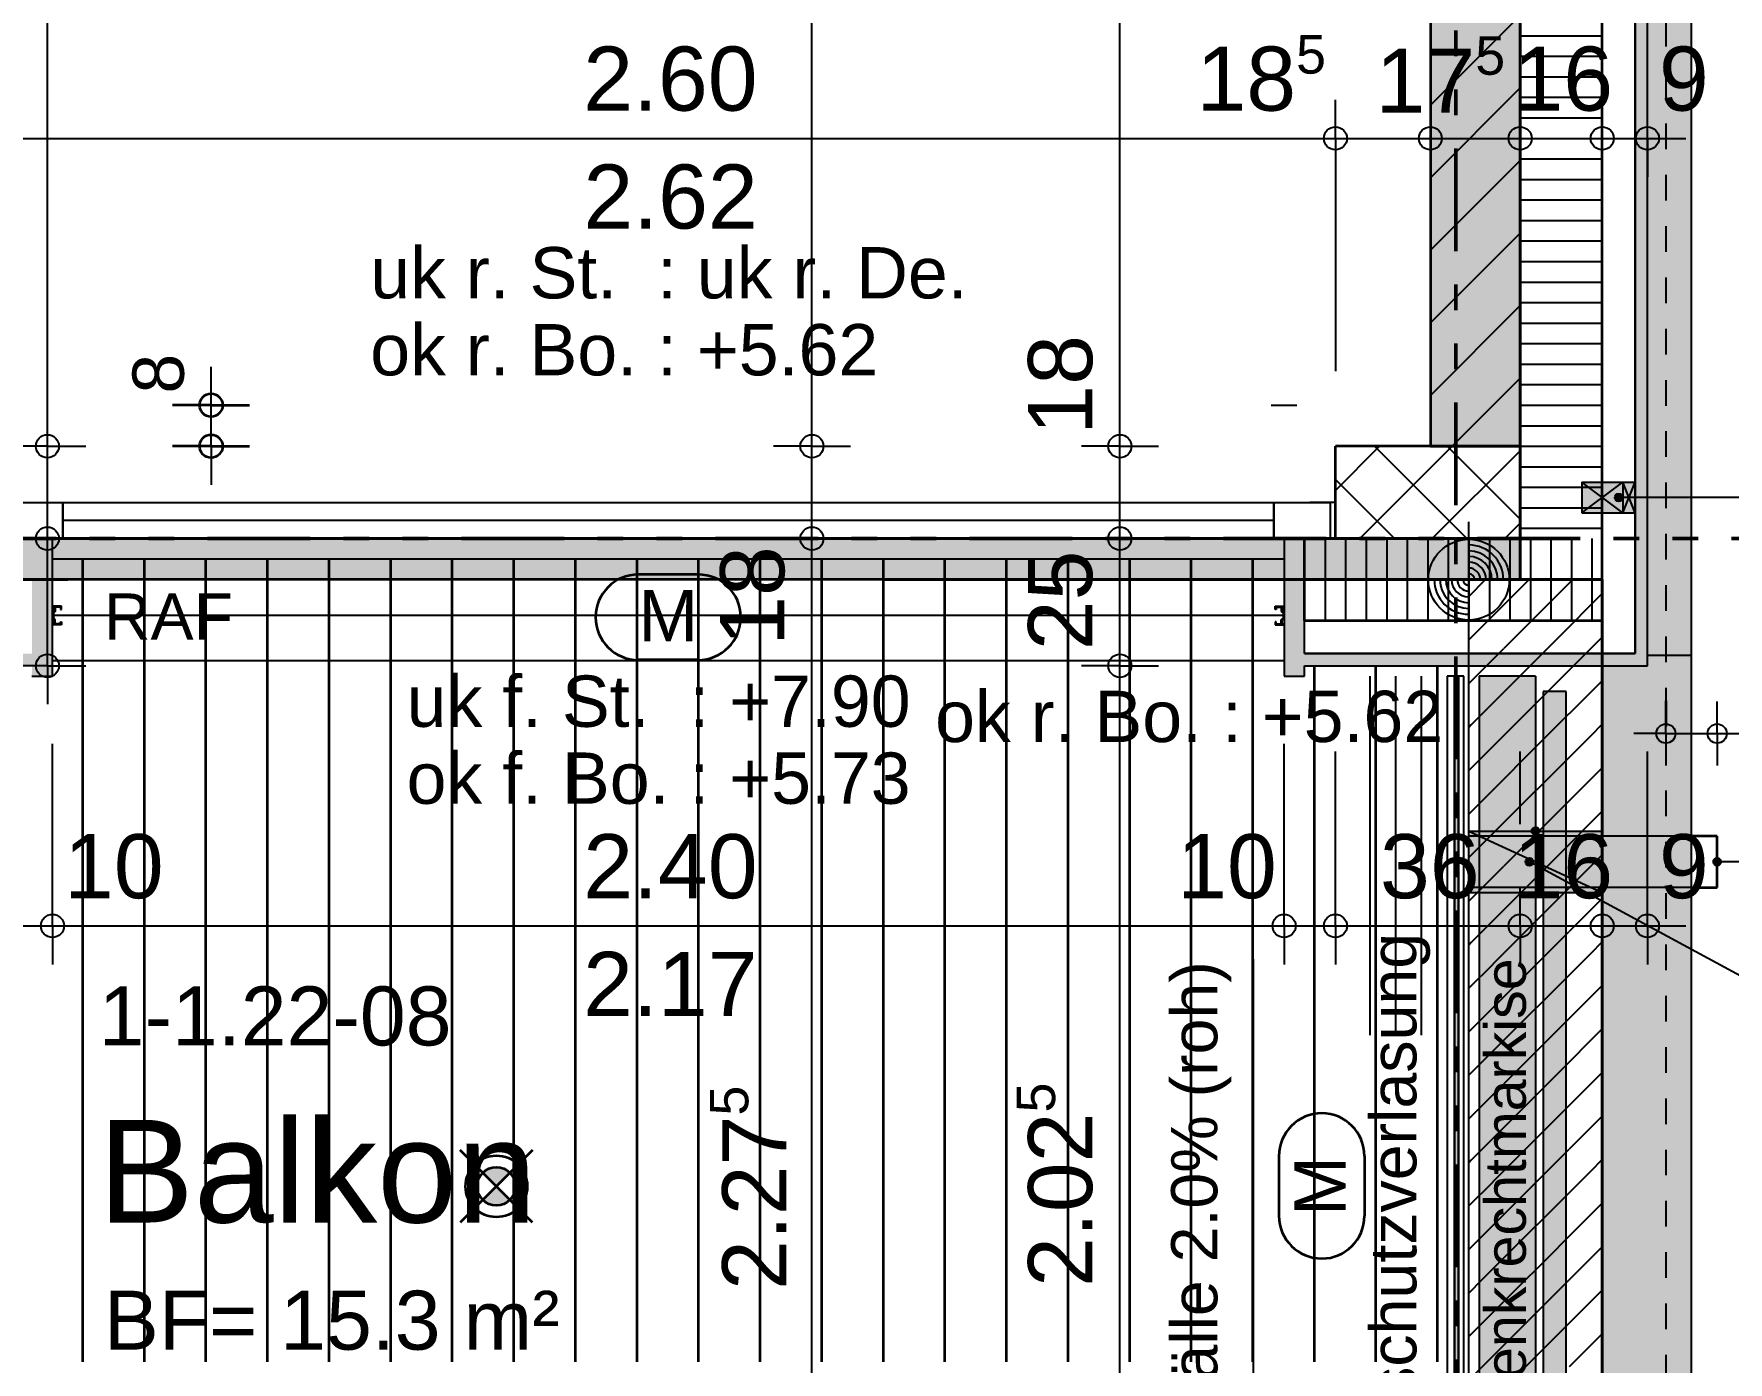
# Model space of a CAD drawing. Header units: centimetres. Extents: x 0.3 to 84.3, y 0.3 to 59.7.
# Drawn here: x 56.93 to 63.53, y 12.9 to 18.08 of the extents above; entities that cross this region are included whole.
import ezdxf

# ---------------------------------------------------------------- set-up
doc = ezdxf.new("R2010")
doc.units = ezdxf.units.CM
for name, pattern in [('AUSGEZOGEN', [0]), ('KURZGESTRICHELT', [0.25, 0.15, -0.1]), ('LINIE_17', [0.05, 0, -0.05]), ('LINIE_23', [0.79, 0.4, -0.13, 0, -0.13, 0, -0.13]), ('PHANTOM', [63.5, 31.75, -6.35, 6.35, -6.35, 6.35, -6.35]), ('PUNKT', [6.35, 0, -6.35]), ('RAND', [44.45, 12.7, -6.35, 12.7, -6.35, 0, -6.35]), ('VERDECKT', [9.525, 6.35, -3.175])]:
    doc.linetypes.add(name, pattern=pattern)
for name, color, linetype, lineweight in [('Allgemein', 7, 'AUSGEZOGEN', 35), ('Ausbau Raeume', 7, 'AUSGEZOGEN', 35), ('Aussparungszeichen', 7, 'AUSGEZOGEN', 50), ('Bauachsen grob', 7, 'RAND', 25), ('Beton Ansicht', 7, 'AUSGEZOGEN', 25), ('Beton verdeckt vorne', 7, 'KURZGESTRICHELT', 25), ('Bodenplatte', 7, 'AUSGEZOGEN', 35), ('Daemmung', 7, 'AUSGEZOGEN', 35), ('Decke', 7, 'AUSGEZOGEN', 35), ('Detailmasse', 7, 'AUSGEZOGEN', 25), ('Dichtung', 240, 'AUSGEZOGEN', 25), ('Entwaesserungsb._ Retentionb', 251, 'AUSGEZOGEN', 50), ('Fenster', 7, 'AUSGEZOGEN', 35), ('Fenster Spezialwand', 7, 'AUSGEZOGEN', 35), ('Fuellflaeche tragende Wände MW', 7, 'AUSGEZOGEN', 25), ('Holz Fassadenverkleidung', 7, 'AUSGEZOGEN', 35), ('Holz Unterkonstruktion', 7, 'AUSGEZOGEN', 50), ('Holzgelaender', 7, 'AUSGEZOGEN', 50), ('Konstruktion oben', 7, 'VERDECKT', 25), ('Raumbezeichnung', 7, 'AUSGEZOGEN', 35), ('Rolladen', 7, 'AUSGEZOGEN', 25), ('Spengler', 7, 'AUSGEZOGEN', 35), ('Text Koten', 7, 'AUSGEZOGEN', 50), ('Text Werkplan Ausfuehrung', 7, 'AUSGEZOGEN', 50), ('Unterkonstruktion', 7, 'AUSGEZOGEN', 35), ('Vorhangbrett', 7, 'AUSGEZOGEN', 25), ('Wand Beton bewehrt', 7, 'AUSGEZOGEN', 35), ('Wand Mauerwerk tragend', 7, 'AUSGEZOGEN', 35), ('Werkplan- Ausfuehrungsmasse', 7, 'AUSGEZOGEN', 25)]:
    doc.layers.add(name, color=color, linetype=linetype, lineweight=lineweight)
doc.layers.add('Elektro Apparate', color=7, linetype='AUSGEZOGEN', lineweight=35, true_color=0x656565)
doc.layers.add('Elektro Text', color=7, linetype='AUSGEZOGEN', lineweight=35, true_color=0x656565)
doc.styles.add('ARIAL', font='ARIAL.TTF')

msp = doc.modelspace()

# ---------------------------------------------------------------- hatches: boundary and pattern name
at = {"layer": 'Allgemein', "linetype": 'AUSGEZOGEN', "lineweight": 25}
h = msp.add_hatch(color=32, dxfattribs=at)
h.paths.add_polyline_path([(63.168, 27.434), (63.168, 15.618), (63.216, 15.618), (63.216, 27.434)])
h.paths.add_polyline_path([(63.168, 42.154), (63.168, 38.894), (63.216, 38.894), (63.216, 42.154)])
h.paths.add_polyline_path([(63.168, 36.334), (63.168, 29.994), (63.216, 29.994), (63.216, 36.334)])
h.paths.add_polyline_path([(63.168, 47.612), (63.168, 44.714), (63.216, 44.714), (63.216, 47.612)])
for points in [[(57, 15.794), (57, 16.114), (56.92, 16.114), (56.92, 15.794), (56.92, 15.714), (56.92, 15.666), (56.92, 15.618), (56.92, 15.578), (57, 15.578), (57, 15.618), (57, 15.666), (57, 15.714)], [(61.88, 15.794), (61.88, 16.114), (61.8, 16.114), (61.8, 15.794), (61.8, 15.714), (61.8, 15.666), (61.8, 15.618), (61.8, 15.578), (61.88, 15.578), (61.88, 15.618), (61.88, 15.666), (61.88, 15.714)]]:
    msp.add_hatch(color=32, dxfattribs=at).paths.add_polyline_path(points)
h = msp.add_hatch(color=32, dxfattribs=at)
h.paths.add_polyline_path([(49.56, 15.666), (47.36, 15.666), (47.36, 15.618), (49.56, 15.618)])
h.paths.add_polyline_path([(61.88, 15.666), (61.88, 15.618), (63.168, 15.618), (63.168, 15.666)])
h.paths.add_polyline_path([(55.85, 15.618), (56.92, 15.618), (56.92, 15.666), (55.85, 15.666)])
at = {"layer": 'Aussparungszeichen', "linetype": 'AUSGEZOGEN', "lineweight": 25, "true_color": 0xc7c7c7}
msp.add_hatch(color=9, dxfattribs=at).paths.add_polyline_path([(62.52, 14.974), (62.52, 14.734), (63.04, 14.734), (63.04, 14.974)])
at = {"layer": 'Bodenplatte', "linetype": 'AUSGEZOGEN', "lineweight": 25, "true_color": 0xe0ffe0}
msp.add_hatch(color=254, dxfattribs=at).paths.add_polyline_path([(31.66, 16.114), (31.66, 15.954), (62.72, 15.954), (62.72, 16.114)])
at = {"layer": 'Elektro Apparate', "linetype": 'AUSGEZOGEN', "lineweight": 35}
h = msp.add_hatch(color=40, dxfattribs=at)
h.paths.add_polyline_path([(58.677, 13.536), (58.73, 13.589), (58.783, 13.536), (58.7768, 13.5304), (58.7467, 13.5159), (58.7133, 13.5159), (58.6832, 13.5304)], flags=16)
h.paths.add_polyline_path([(58.783, 13.642), (58.73, 13.589), (58.677, 13.642), (58.6832, 13.6476), (58.7133, 13.6621), (58.7467, 13.6621), (58.7768, 13.6476)], flags=16)
at = {"layer": 'Fenster Spezialwand', "linetype": 'AUSGEZOGEN', "lineweight": 25, "true_color": 0x8cffff}
msp.add_hatch(color=131, dxfattribs=at).paths.add_polyline_path([(62.464, 15.578), (62.464, 11.604), (62.48, 11.604), (62.48, 15.578)])
at = {"layer": 'Fuellflaeche tragende Wände MW', "linetype": 'AUSGEZOGEN', "lineweight": 25}
msp.add_hatch(color=254, dxfattribs=at).paths.add_polyline_path([(62.37, 27.314), (62.37, 16.474), (62.72, 16.474), (62.72, 27.314)])
at = {"layer": 'Holz Unterkonstruktion', "linetype": 'AUSGEZOGEN', "lineweight": 25}
for points in [[(62.96, 16.214), (62.96, 16.334), (63.12, 16.334), (63.12, 16.214)], [(63.12, 16.214), (63.12, 16.334), (63.168, 16.334), (63.168, 16.214)]]:
    msp.add_hatch(color=32, dxfattribs=at).paths.add_polyline_path(points, flags=16)
at = {"layer": 'Holzgelaender', "linetype": 'AUSGEZOGEN', "lineweight": 25, "true_color": 0xe3e3e3}
msp.add_hatch(color=254, dxfattribs=at).paths.add_polyline_path([(62.9, 15.518), (62.9, 11.184), (57.1, 11.184), (57.1, 11.274), (62.81, 11.274), (62.81, 15.518)], flags=16)
at = {"layer": 'Rolladen', "linetype": 'AUSGEZOGEN', "lineweight": 25, "true_color": 0xf2edfc}
msp.add_hatch(color=7, dxfattribs=at).paths.add_polyline_path([(62.78, 15.578), (62.78, 11.564), (62.56, 11.564), (62.56, 15.578)], flags=16)
at = {"layer": 'Spengler', "linetype": 'AUSGEZOGEN', "lineweight": 25, "true_color": 0xfafafa}
for points in [[(63.388, 15.658), (63.388, 27.434), (63.216, 27.434), (63.216, 15.658)], [(57, 11.044), (57, 10.696), (63.388, 10.696), (63.388, 15.658), (63.216, 15.658), (63.216, 15.618), (63.04, 15.618), (63.04, 11.044)]]:
    msp.add_hatch(color=7, dxfattribs=at).paths.add_polyline_path(points)
at = {"layer": 'Text Werkplan Ausfuehrung', "linetype": 'AUSGEZOGEN', "lineweight": 25}
for color, points in [(7, [(63.0911, 16.2665), (63.0911, 16.2815), (63.089, 16.274)]), (7, [(63.0965, 16.2611), (63.0965, 16.2869), (63.0911, 16.2815)]), (7, [(63.0965, 16.2611), (63.0911, 16.2815), (63.0911, 16.2665)]), (7, [(63.104, 16.259), (63.104, 16.289), (63.0965, 16.2869)]), (7, [(63.104, 16.259), (63.0965, 16.2869), (63.0965, 16.2611)]), (7, [(63.1115, 16.2611), (63.1115, 16.2869), (63.104, 16.289)]), (7, [(63.1115, 16.2611), (63.104, 16.289), (63.104, 16.259)]), (7, [(63.1169, 16.2665), (63.1169, 16.2815), (63.1115, 16.2869)]), (7, [(63.1169, 16.2665), (63.1115, 16.2869), (63.1115, 16.2611)]), (7, [(63.1169, 16.2815), (63.1169, 16.2665), (63.119, 16.274)]), (8, [(62.7725, 14.9869), (62.7875, 14.9869), (62.78, 14.989)]), (8, [(62.7725, 14.9869), (62.7875, 14.9869), (62.78, 14.989)]), (8, [(62.7725, 14.9869), (62.7875, 14.9869), (62.78, 14.989)]), (8, [(62.7929, 14.9815), (62.7671, 14.9815), (62.765, 14.974)]), (8, [(62.7929, 14.9815), (62.765, 14.974), (62.795, 14.974)]), (8, [(62.7929, 14.9815), (62.7671, 14.9815), (62.765, 14.974)]), (8, [(62.7929, 14.9815), (62.765, 14.974), (62.795, 14.974)]), (8, [(62.7929, 14.9815), (62.7671, 14.9815), (62.765, 14.974)]), (8, [(62.7929, 14.9815), (62.765, 14.974), (62.795, 14.974)]), (8, [(62.795, 14.974), (62.765, 14.974), (62.7671, 14.9665)]), (8, [(62.795, 14.974), (62.765, 14.974), (62.7671, 14.9665)]), (8, [(62.795, 14.974), (62.765, 14.974), (62.7671, 14.9665)]), (8, [(62.7875, 14.9869), (62.7725, 14.9869), (62.7671, 14.9815)]), (8, [(62.7875, 14.9869), (62.7671, 14.9815), (62.7929, 14.9815)]), (8, [(62.7875, 14.9869), (62.7725, 14.9869), (62.7671, 14.9815)]), (8, [(62.7875, 14.9869), (62.7671, 14.9815), (62.7929, 14.9815)]), (8, [(62.7875, 14.9869), (62.7725, 14.9869), (62.7671, 14.9815)]), (8, [(62.7875, 14.9869), (62.7671, 14.9815), (62.7929, 14.9815)]), (8, [(62.795, 14.974), (62.7671, 14.9665), (62.7929, 14.9665)]), (8, [(62.795, 14.974), (62.7671, 14.9665), (62.7929, 14.9665)]), (8, [(62.795, 14.974), (62.7671, 14.9665), (62.7929, 14.9665)]), (8, [(62.7929, 14.9665), (62.7671, 14.9665), (62.7725, 14.9611)]), (8, [(62.7929, 14.9665), (62.7671, 14.9665), (62.7725, 14.9611)]), (8, [(62.7929, 14.9665), (62.7671, 14.9665), (62.7725, 14.9611)]), (8, [(62.7929, 14.9665), (62.7725, 14.9611), (62.7875, 14.9611)]), (8, [(62.7929, 14.9665), (62.7725, 14.9611), (62.7875, 14.9611)]), (8, [(62.7929, 14.9665), (62.7725, 14.9611), (62.7875, 14.9611)]), (8, [(62.7875, 14.9611), (62.7725, 14.9611), (62.78, 14.959)]), (8, [(62.7875, 14.9611), (62.7725, 14.9611), (62.78, 14.959)]), (8, [(62.7875, 14.9611), (62.7725, 14.9611), (62.78, 14.959)]), (8, [(62.7433, 14.8462), (62.7482, 14.8667), (62.7411, 14.8535)]), (8, [(62.7411, 14.8535), (62.7482, 14.8667), (62.7428, 14.8611)]), (8, [(62.7489, 14.8408), (62.7555, 14.8689), (62.7433, 14.8462)]), (8, [(62.7433, 14.8462), (62.7555, 14.8689), (62.7482, 14.8667)]), (8, [(62.7489, 14.8408), (62.7631, 14.8672), (62.7555, 14.8689)]), (8, [(62.7565, 14.8391), (62.7631, 14.8672), (62.7489, 14.8408)]), (8, [(62.7565, 14.8391), (62.7687, 14.8618), (62.7631, 14.8672)]), (8, [(62.7638, 14.8413), (62.7687, 14.8618), (62.7565, 14.8391)]), (8, [(62.7638, 14.8413), (62.7709, 14.8545), (62.7687, 14.8618)]), (240, [(63.4751, 14.8465), (63.4751, 14.8615), (63.473, 14.854)]), (240, [(63.4805, 14.8411), (63.4805, 14.8669), (63.4751, 14.8615)]), (240, [(63.4805, 14.8411), (63.4751, 14.8615), (63.4751, 14.8465)]), (240, [(63.488, 14.839), (63.488, 14.869), (63.4805, 14.8669)]), (240, [(63.488, 14.839), (63.4805, 14.8669), (63.4805, 14.8411)]), (240, [(63.4955, 14.8411), (63.4955, 14.8669), (63.488, 14.869)]), (240, [(63.4955, 14.8411), (63.488, 14.869), (63.488, 14.839)]), (240, [(63.5009, 14.8465), (63.5009, 14.8615), (63.4955, 14.8669)]), (240, [(63.5009, 14.8465), (63.4955, 14.8669), (63.4955, 14.8411)]), (240, [(63.5009, 14.8615), (63.5009, 14.8465), (63.503, 14.854)]), (8, [(62.7709, 14.8545), (62.7638, 14.8413), (62.7692, 14.8469)])]:
    msp.add_hatch(color=color, dxfattribs=at).paths.add_polyline_path(points)

# ---------------------------------------------------------------- linework, layer by layer
at = {"layer": 'Allgemein', "color": 7, "linetype": 'AUSGEZOGEN', "lineweight": 25}
for p, q in [((63.168, 27.434), (63.168, 15.666)), ((63.216, 15.618), (63.216, 27.434)), ((57, 16.114), (56.92, 16.114)), ((57, 15.794), (57, 16.114)), ((61.88, 16.114), (61.8, 16.114)), ((61.8, 16.114), (61.8, 15.794)), ((61.88, 15.794), (61.88, 16.114)), ((57, 15.714), (57, 15.794)), ((61.8, 15.794), (61.8, 15.714)), ((61.88, 15.714), (61.88, 15.794)), ((57, 15.666), (57, 15.714)), ((57, 15.618), (57, 15.666)), ((61.8, 15.714), (61.8, 15.666)), ((61.8, 15.666), (61.8, 15.618)), ((61.88, 15.666), (61.88, 15.714)), ((63.04, 15.666), (61.88, 15.666)), ((63.12, 15.666), (63.04, 15.666)), ((63.168, 15.666), (63.12, 15.666)), ((57, 15.578), (57, 15.618)), ((61.8, 15.618), (61.8, 15.578)), ((61.88, 15.578), (61.88, 15.618)), ((61.88, 15.618), (62.52, 15.618)), ((62.52, 15.618), (63.168, 15.618)), ((63.168, 15.618), (63.216, 15.618)), ((56.92, 15.578), (57, 15.578)), ((61.8, 15.578), (61.88, 15.578))]:
    msp.add_line(p, q, dxfattribs=at)
at = {"layer": 'Ausbau Raeume', "color": 254, "linetype": 'AUSGEZOGEN', "lineweight": 35}
for p, q in [((57.1182, 15.7846), (57.1182, 16.034)), ((57.3582, 15.7846), (57.3582, 16.034)), ((57.5982, 15.7846), (57.5982, 16.034)), ((57.8382, 15.7846), (57.8382, 16.034)), ((58.0782, 15.7846), (58.0782, 16.034)), ((58.3182, 15.7846), (58.3182, 16.034)), ((58.5582, 15.7846), (58.5582, 16.034)), ((58.7982, 15.7846), (58.7982, 16.034)), ((59.0382, 15.7846), (59.0382, 16.034)), ((59.2782, 15.7846), (59.2782, 16.034)), ((59.5182, 15.7846), (59.5182, 16.034)), ((59.7582, 15.7846), (59.7582, 16.034)), ((59.9982, 15.7846), (59.9982, 16.034)), ((60.2382, 15.7846), (60.2382, 16.034)), ((60.4782, 15.7846), (60.4782, 16.034)), ((60.7182, 15.7846), (60.7182, 16.034)), ((60.9582, 15.7846), (60.9582, 16.034)), ((61.1982, 15.7846), (61.1982, 16.034)), ((61.4382, 15.7846), (61.4382, 16.034)), ((61.6782, 15.7846), (61.6782, 16.034)), ((57.1182, 15.0646), (57.1182, 15.7832)), ((57.3582, 15.0646), (57.3582, 15.7832)), ((57.5982, 15.0646), (57.5982, 15.7832)), ((57.8382, 15.0646), (57.8382, 15.7832)), ((58.0782, 15.0646), (58.0782, 15.7832)), ((58.3182, 15.0646), (58.3182, 15.7832)), ((58.5582, 15.0646), (58.5582, 15.7832)), ((58.7982, 15.0646), (58.7982, 15.7832)), ((59.0382, 15.0646), (59.0382, 15.7832)), ((59.2782, 15.0646), (59.2782, 15.7832)), ((59.5182, 15.0646), (59.5182, 15.7832)), ((59.7582, 15.0646), (59.7582, 15.7832)), ((59.9982, 15.0646), (59.9982, 15.7832)), ((60.2382, 15.0646), (60.2382, 15.7832)), ((60.4782, 15.0646), (60.4782, 15.7832)), ((60.7182, 15.0646), (60.7182, 15.7832)), ((60.9582, 15.0646), (60.9582, 15.7832)), ((61.1982, 15.0646), (61.1982, 15.7832)), ((61.4382, 15.0646), (61.4382, 15.7832)), ((61.6782, 15.0646), (61.6782, 15.7832)), ((61.9182, 15.0646), (61.9182, 15.618)), ((62.1582, 15.0646), (62.1582, 15.618)), ((62.3982, 15.0646), (62.3982, 15.618)), ((57.1182, 14.3446), (57.1182, 15.0632)), ((57.3582, 14.3446), (57.3582, 15.0632)), ((57.5982, 14.3446), (57.5982, 15.0632)), ((57.8382, 14.3446), (57.8382, 15.0632)), ((58.0782, 14.3446), (58.0782, 15.0632)), ((58.3182, 14.3446), (58.3182, 15.0632)), ((58.5582, 14.3446), (58.5582, 15.0632)), ((58.7982, 14.3446), (58.7982, 15.0632)), ((59.0382, 14.3446), (59.0382, 15.0632)), ((59.2782, 14.3446), (59.2782, 15.0632)), ((59.5182, 14.3446), (59.5182, 15.0632)), ((59.7582, 14.3446), (59.7582, 15.0632)), ((59.9982, 14.3446), (59.9982, 15.0632)), ((60.2382, 14.3446), (60.2382, 15.0632)), ((60.4782, 14.3446), (60.4782, 15.0632)), ((60.7182, 14.3446), (60.7182, 15.0632)), ((60.9582, 14.3446), (60.9582, 15.0632)), ((61.1982, 14.3446), (61.1982, 15.0632)), ((61.4382, 14.3446), (61.4382, 15.0632)), ((61.6782, 14.3446), (61.6782, 15.0632)), ((61.9182, 14.3446), (61.9182, 15.0632)), ((62.1582, 14.3446), (62.1582, 15.0632)), ((62.3982, 14.3446), (62.3982, 15.0632)), ((57.1182, 13.6246), (57.1182, 14.3432)), ((57.3582, 13.6246), (57.3582, 14.3432)), ((57.5982, 13.6246), (57.5982, 14.3432)), ((57.8382, 13.6246), (57.8382, 14.3432)), ((58.0782, 13.6246), (58.0782, 14.3432)), ((58.3182, 13.6246), (58.3182, 14.3432)), ((58.5582, 13.6246), (58.5582, 14.3432)), ((58.7982, 13.6246), (58.7982, 14.3432)), ((59.0382, 13.6246), (59.0382, 14.3432)), ((59.2782, 13.6246), (59.2782, 14.3432)), ((59.5182, 13.6246), (59.5182, 14.3432)), ((59.7582, 13.6246), (59.7582, 14.3432)), ((59.9982, 13.6246), (59.9982, 14.3432)), ((60.2382, 13.6246), (60.2382, 14.3432)), ((60.4782, 13.6246), (60.4782, 14.3432)), ((60.7182, 13.6246), (60.7182, 14.3432)), ((60.9582, 13.6246), (60.9582, 14.3432)), ((61.1982, 13.6246), (61.1982, 14.3432)), ((61.4382, 13.6246), (61.4382, 14.3432)), ((61.6782, 13.6246), (61.6782, 14.3432)), ((61.9182, 13.6246), (61.9182, 14.3432)), ((62.1582, 13.6246), (62.1582, 14.3432)), ((62.3982, 13.6246), (62.3982, 14.3432)), ((57.1182, 12.9046), (57.1182, 13.6232)), ((57.3582, 12.9046), (57.3582, 13.6232)), ((57.5982, 12.9046), (57.5982, 13.6232)), ((57.8382, 12.9046), (57.8382, 13.6232)), ((58.0782, 12.9046), (58.0782, 13.6232)), ((58.3182, 12.9046), (58.3182, 13.6232)), ((58.5582, 12.9046), (58.5582, 13.6232)), ((58.7982, 12.9046), (58.7982, 13.6232)), ((59.0382, 12.9046), (59.0382, 13.6232)), ((59.2782, 12.9046), (59.2782, 13.6232)), ((59.5182, 12.9046), (59.5182, 13.6232)), ((59.7582, 12.9046), (59.7582, 13.6232)), ((59.9982, 12.9046), (59.9982, 13.6232)), ((60.2382, 12.9046), (60.2382, 13.6232)), ((60.4782, 12.9046), (60.4782, 13.6232)), ((60.7182, 12.9046), (60.7182, 13.6232)), ((60.9582, 12.9046), (60.9582, 13.6232)), ((61.1982, 12.9046), (61.1982, 13.6232)), ((61.4382, 12.9046), (61.4382, 13.6232)), ((61.6782, 12.9046), (61.6782, 13.6232)), ((61.9182, 12.9046), (61.9182, 13.6232)), ((62.1582, 12.9046), (62.1582, 13.6232)), ((62.3982, 12.9046), (62.3982, 13.6232))]:
    msp.add_line(p, q, dxfattribs=at)
at = {"layer": 'Aussparungszeichen', "color": 8, "linetype": 'VERDECKT', "lineweight": 25}
for p, q in [((62.52, 14.974), (63.04, 14.974)), ((62.52, 14.974), (63.04, 14.734)), ((62.52, 14.734), (63.04, 14.734))]:
    msp.add_line(p, q, dxfattribs=at)
at = {"layer": 'Bauachsen grob', "color": 32, "linetype": 'LINIE_23', "lineweight": 50, "true_color": 0xc36e14}
for p, q in [((62.47, 1.394), (62.47, 57.974)), ((21.964, 16.114), (72.416, 16.114))]:
    msp.add_line(p, q, dxfattribs=at)
at = {"layer": 'Beton Ansicht', "color": 7, "linetype": 'AUSGEZOGEN', "lineweight": 25}
msp.add_line((62.52, 11.564), (62.52, 15.618), dxfattribs=at)
at = {"layer": 'Beton verdeckt vorne', "color": 7, "linetype": 'VERDECKT', "lineweight": 25}
for p, q in [((62.52, 15.618), (62.52, 15.954)), ((63.04, 15.954), (62.68, 15.954)), ((62.72, 15.954), (63.04, 15.954)), ((63.04, 11.044), (63.04, 15.954))]:
    msp.add_line(p, q, dxfattribs=at)
at = {"layer": 'Bodenplatte', "color": 92, "linetype": 'VERDECKT', "lineweight": 35, "true_color": 0x00c600}
for p, q in [((62.72, 16.114), (31.66, 16.114)), ((31.66, 15.954), (62.72, 15.954)), ((62.72, 15.954), (63.04, 15.954)), ((63.04, 15.954), (63.04, 11.044))]:
    msp.add_line(p, q, dxfattribs=at)
at = {"layer": 'Bodenplatte', "color": 92, "linetype": 'PHANTOM', "lineweight": 35, "true_color": 0x00c600}
msp.add_line((62.72, 15.954), (62.72, 16.114), dxfattribs=at)
at = {"layer": 'Daemmung', "color": 7, "linetype": 'AUSGEZOGEN', "lineweight": 35}
for p, q in [((63.04, 16.114), (63.04, 27.434)), ((62.72, 27.314), (62.72, 16.474)), ((62.72, 16.474), (62.72, 16.114)), ((61.88, 15.794), (61.88, 16.114)), ((62, 16.114), (61.88, 16.114)), ((62.72, 16.114), (62, 16.114)), ((63.04, 15.794), (63.04, 16.114)), ((61.88, 15.794), (63.04, 15.794))]:
    msp.add_line(p, q, dxfattribs=at)
at = {"layer": 'Daemmung', "color": 7, "linetype": 'AUSGEZOGEN', "lineweight": 25}
for p, q in [((62.72, 18.074), (63.04, 18.074)), ((62.72, 17.994), (63.04, 17.994)), ((62.72, 17.914), (63.04, 17.914)), ((62.72, 17.834), (63.04, 17.834)), ((62.72, 17.834), (63.04, 17.834)), ((62.72, 17.754), (63.04, 17.754)), ((62.72, 17.674), (63.04, 17.674)), ((62.72, 17.594), (63.04, 17.594)), ((62.72, 17.514), (63.04, 17.514)), ((62.72, 17.514), (63.04, 17.514)), ((62.72, 17.434), (63.04, 17.434)), ((62.72, 17.354), (63.04, 17.354)), ((62.72, 17.274), (63.04, 17.274)), ((62.72, 17.194), (63.04, 17.194)), ((62.72, 17.194), (63.04, 17.194)), ((62.72, 17.114), (63.04, 17.114)), ((62.72, 17.034), (63.04, 17.034)), ((62.72, 16.954), (63.04, 16.954)), ((62.72, 16.874), (63.04, 16.874)), ((62.72, 16.874), (63.04, 16.874)), ((62.72, 16.794), (63.04, 16.794)), ((62.72, 16.714), (63.04, 16.714)), ((62.72, 16.634), (63.04, 16.634)), ((62.72, 16.554), (63.04, 16.554)), ((62.72, 16.554), (63.04, 16.554)), ((62.72, 16.474), (63.04, 16.474)), ((62.72, 16.394), (63.04, 16.394)), ((62.72, 16.314), (63.04, 16.314)), ((62.72, 16.234), (63.04, 16.234)), ((62.72, 16.234), (63.04, 16.234)), ((61.88, 16.114), (61.88, 15.794)), ((61.96, 16.114), (61.96, 15.794)), ((62.04, 16.114), (62.04, 15.794)), ((62.04, 16.114), (62.04, 15.794)), ((62.12, 16.114), (62.12, 15.794)), ((62.2, 16.114), (62.2, 15.794)), ((62.28, 16.114), (62.28, 15.794)), ((62.36, 16.114), (62.36, 15.794)), ((62.36, 16.114), (62.36, 15.794)), ((62.44, 16.114), (62.44, 15.794)), ((62.52, 16.114), (62.52, 15.794)), ((62.6, 16.114), (62.6, 15.794)), ((62.68, 16.114), (62.68, 15.794)), ((62.68, 16.114), (62.68, 15.794)), ((62.72, 16.154), (63.04, 16.154)), ((62.76, 16.114), (62.76, 15.794)), ((62.84, 16.114), (62.84, 15.794)), ((62.92, 16.114), (62.92, 15.794)), ((63, 16.114), (63, 15.794)), ((63, 16.114), (63, 15.794))]:
    msp.add_line(p, q, dxfattribs=at)
at = {"layer": 'Decke', "color": 92, "linetype": 'PHANTOM', "lineweight": 35, "true_color": 0x00c600}
for p, q in [((31.66, 16.114), (62.72, 16.114)), ((62.72, 16.114), (62.72, 15.954)), ((63.04, 15.954), (31.34, 15.954)), ((63.04, 11.044), (63.04, 15.954))]:
    msp.add_line(p, q, dxfattribs=at)
at = {"layer": 'Detailmasse', "color": 240, "linetype": 'AUSGEZOGEN', "lineweight": 25}
for p, q in [((63.288, 15.354), (63.288, 15.479)), ((63.488, 15.354), (63.488, 15.479)), ((63.288, 15.354), (63.163, 15.354)), ((63.288, 15.354), (63.288, 15.229)), ((63.288, 15.354), (63.488, 15.354)), ((63.488, 15.354), (63.488, 15.229)), ((63.488, 15.354), (63.613, 15.354))]:
    msp.add_line(p, q, dxfattribs=at)
for centre in [(63.288, 15.354), (63.488, 15.354)]:
    msp.add_circle(centre, 0.0375, dxfattribs=at)
at = {"layer": 'Dichtung', "color": 21, "linetype": 'AUSGEZOGEN', "lineweight": 25, "true_color": 0xffa8a8}
for p, q in [((62.52, 15.8886), (62.5854, 15.954)), ((62.5724, 15.7713), (62.7551, 15.954)), ((62.8694, 15.8986), (62.9248, 15.954)), ((62.6572, 15.6865), (62.8689, 15.8982)), ((62.9542, 15.8137), (63.04, 15.8995)), ((62.7421, 15.6016), (62.9538, 15.8133)), ((62.52, 15.7189), (62.572, 15.7709)), ((62.8269, 15.5167), (63.0386, 15.7285)), ((63.0391, 15.7289), (63.04, 15.7298)), ((62.52, 15.5492), (62.6568, 15.686)), ((62.53, 15.3895), (62.7417, 15.6012)), ((62.9118, 15.4319), (63.04, 15.5601)), ((62.6148, 15.3046), (62.8265, 15.5163)), ((62.52, 15.3795), (62.5295, 15.389)), ((62.6997, 15.2198), (62.9114, 15.4315)), ((62.9966, 15.347), (63.04, 15.3904)), ((62.7845, 15.1349), (62.9962, 15.3466)), ((62.52, 15.2098), (62.6144, 15.3042)), ((62.52, 15.0401), (62.6992, 15.2193)), ((62.8694, 15.0501), (63.04, 15.2207)), ((62.5724, 14.9228), (62.7841, 15.1345)), ((62.6572, 14.8379), (62.8689, 15.0496)), ((62.9542, 14.9652), (63.04, 15.051)), ((62.7421, 14.7531), (62.9538, 14.9648)), ((62.52, 14.8704), (62.572, 14.9224)), ((62.8269, 14.6682), (63.0386, 14.8799)), ((63.0391, 14.8804), (63.04, 14.8813)), ((62.52, 14.7007), (62.6568, 14.8375)), ((62.53, 14.5409), (62.7417, 14.7526)), ((62.6148, 14.4561), (62.8265, 14.6678)), ((62.9118, 14.5834), (63.04, 14.7116)), ((62.52, 14.531), (62.5295, 14.5405)), ((62.6997, 14.3712), (62.9114, 14.5829)), ((62.9966, 14.4985), (63.04, 14.5419)), ((62.7845, 14.2864), (62.9962, 14.4981)), ((62.52, 14.3613), (62.6144, 14.4557)), ((62.52, 14.1916), (62.6992, 14.3708)), ((62.8694, 14.2015), (63.04, 14.3722)), ((62.5724, 14.0742), (62.7841, 14.286)), ((62.6572, 13.9894), (62.8689, 14.2011)), ((62.9542, 14.1167), (63.04, 14.2025)), ((62.52, 14.0219), (62.572, 14.0738)), ((62.7421, 13.9045), (62.9538, 14.1163)), ((62.8269, 13.8197), (63.0386, 14.0314)), ((63.0391, 14.0318), (63.04, 14.0328)), ((62.52, 13.8522), (62.6568, 13.989)), ((62.53, 13.6924), (62.7417, 13.9041)), ((62.6148, 13.6076), (62.8265, 13.8193)), ((62.9118, 13.7348), (63.04, 13.863)), ((62.6997, 13.5227), (62.9114, 13.7344)), ((62.52, 13.6825), (62.5295, 13.692)), ((62.9966, 13.65), (63.04, 13.6933)), ((62.52, 13.5128), (62.6144, 13.6071)), ((62.7845, 13.4379), (62.9962, 13.6496)), ((62.52, 13.343), (62.6992, 13.5223)), ((62.8694, 13.353), (63.04, 13.5236)), ((62.5724, 13.2257), (62.7841, 13.4374)), ((62.6572, 13.1409), (62.8689, 13.3526)), ((62.9542, 13.2681), (63.04, 13.3539)), ((62.52, 13.1733), (62.572, 13.2253)), ((62.7421, 13.056), (62.9538, 13.2677)), ((62.52, 13.0036), (62.6568, 13.1404)), ((62.8269, 12.9712), (63.0386, 13.1829)), ((63.0391, 13.1833), (63.04, 13.1842)), ((62.53, 12.8439), (62.7417, 13.0556)), ((62.9118, 12.8863), (63.04, 13.0145)), ((62.6148, 12.759), (62.8265, 12.9707))]:
    msp.add_line(p, q, dxfattribs=at)
at = {"layer": 'Elektro Apparate', "color": 40, "linetype": 'AUSGEZOGEN', "lineweight": 35}
for p, q in [((58.8714, 13.7304), (58.5886, 13.4476)), ((58.8714, 13.4476), (58.5886, 13.7304))]:
    msp.add_line(p, q, dxfattribs=at)
for radius in [0.12, 0.075]:
    msp.add_circle((58.73, 13.589), radius, dxfattribs=at)
at = {"layer": 'Elektro Text', "color": 40, "linetype": 'AUSGEZOGEN', "lineweight": 35}
for p, q in [((59.5161, 15.974), (59.2833, 15.974)), ((59.5161, 15.6407), (59.2833, 15.6407)), ((61.78, 13.7071), (61.78, 13.4743)), ((62.1133, 13.7071), (62.1133, 13.4743))]:
    msp.add_line(p, q, dxfattribs=at)
for centre, start, end in [((59.2833, 15.8073), 90, 270), ((59.5161, 15.8073), 270, 90), ((61.9467, 13.7071), 0, 180), ((61.9467, 13.4743), 180, 0)]:
    msp.add_arc(centre, 0.1667, start, end, dxfattribs=at)
at = {"layer": 'Entwaesserungsb._ Retentionb', "color": 7, "linetype": 'AUSGEZOGEN', "lineweight": 25}
msp.add_line((61.68, 14.4752), (61.68, 12.2262), dxfattribs=at)
at = {"layer": 'Fenster', "color": 7, "linetype": 'AUSGEZOGEN', "lineweight": 25}
for p, q in [((59.399, 16.184), (57.04, 16.184)), ((61.76, 16.184), (59.401, 16.184)), ((61.8, 16.034), (57, 16.034))]:
    msp.add_line(p, q, dxfattribs=at)
for points in [[(57.04, 16.114), (56.82, 16.114), (56.82, 16.254), (57.04, 16.254), (57.04, 16.114)], [(61.76, 16.114), (57.04, 16.114), (57.04, 16.254), (61.76, 16.254), (61.76, 16.114)], [(61.98, 16.114), (61.76, 16.114), (61.76, 16.254), (61.98, 16.254), (61.98, 16.114)]]:
    msp.add_lwpolyline(points, dxfattribs=at)
at = {"layer": 'Fenster Spezialwand', "color": 7, "linetype": 'AUSGEZOGEN', "lineweight": 25}
for p, q in [((62.136, 14.178), (62.136, 15.578)), ((62.236, 14.178), (62.236, 15.578)), ((62.336, 14.178), (62.336, 15.578)), ((62.436, 15.578), (62.436, 11.604)), ((62.464, 15.578), (62.436, 15.578)), ((62.464, 15.578), (62.464, 11.604)), ((62.48, 15.578), (62.464, 15.578)), ((62.464, 11.604), (62.464, 15.578)), ((62.48, 15.578), (62.48, 11.604)), ((62.5, 15.578), (62.48, 15.578)), ((62.48, 11.604), (62.48, 15.578)), ((62.5, 11.604), (62.5, 15.578))]:
    msp.add_line(p, q, dxfattribs=at)
at = {"layer": 'Holz Fassadenverkleidung', "color": 7, "linetype": 'LINIE_17', "lineweight": 25}
msp.add_line((63.288, 47.732), (63.288, 10.796), dxfattribs=at)
at = {"layer": 'Holz Unterkonstruktion', "color": 7, "linetype": 'AUSGEZOGEN', "lineweight": 25}
for p, q in [((62.96, 16.334), (62.96, 16.214)), ((62.96, 16.334), (63.12, 16.334)), ((63.12, 16.214), (62.96, 16.334)), ((62.96, 16.214), (63.12, 16.334)), ((63.12, 16.334), (63.12, 16.214)), ((63.12, 16.334), (63.12, 16.214)), ((63.12, 16.334), (63.168, 16.334)), ((63.168, 16.214), (63.12, 16.334)), ((63.12, 16.214), (63.168, 16.334)), ((63.168, 16.334), (63.168, 16.214)), ((62.96, 16.214), (63.12, 16.214)), ((63.12, 16.214), (63.168, 16.214))]:
    msp.add_line(p, q, dxfattribs=at)
at = {"layer": 'Holzgelaender', "color": 7, "linetype": 'AUSGEZOGEN', "lineweight": 25}
for p, q in [((62.9, 15.518), (62.81, 15.518)), ((62.81, 15.518), (62.81, 11.274)), ((62.9, 11.184), (62.9, 15.518))]:
    msp.add_line(p, q, dxfattribs=at)
at = {"layer": 'Konstruktion oben', "color": 7, "linetype": 'PUNKT', "lineweight": 35}
for p, q in [((63.288, 47.732), (63.288, 10.796)), ((62.992, 11.092), (62.992, 15.618))]:
    msp.add_line(p, q, dxfattribs=at)
at = {"layer": 'Rolladen', "color": 7, "linetype": 'AUSGEZOGEN', "lineweight": 25}
for p, q in [((57.001, 15.846), (57.001, 15.85)), ((57.035, 15.85), (57.001, 15.85)), ((57.035, 15.838), (57.035, 15.85)), ((61.765, 15.838), (61.765, 15.85)), ((61.765, 15.85), (61.799, 15.85)), ((61.799, 15.846), (61.799, 15.85)), ((57.007, 15.832), (57, 15.825)), ((57, 15.803), (57, 15.825)), ((57, 15.809), (57, 15.819)), ((57, 15.808), (57, 15.809)), ((57.007, 15.796), (57, 15.803)), ((57.007, 15.846), (57.001, 15.846)), ((57.007, 15.782), (57.001, 15.782)), ((57.001, 15.778), (57.001, 15.782)), ((57.011, 15.8303), (57.004, 15.8233)), ((57.004, 15.8233), (57.004, 15.8047)), ((57.011, 15.7977), (57.004, 15.8047)), ((57.007, 15.846), (57.007, 15.832)), ((57.007, 15.782), (57.007, 15.796)), ((57.011, 15.846), (57.011, 15.8303)), ((57.031, 15.846), (57.011, 15.846)), ((57.011, 15.782), (57.011, 15.7977)), ((57.031, 15.782), (57.011, 15.782)), ((57.031, 15.846), (57.031, 15.838)), ((57.031, 15.838), (57.035, 15.838)), ((57.031, 15.79), (57.035, 15.79)), ((57.031, 15.782), (57.031, 15.79)), ((57.035, 15.79), (57.035, 15.778)), ((61.769, 15.838), (61.765, 15.838)), ((61.765, 15.79), (61.765, 15.778)), ((61.769, 15.79), (61.765, 15.79)), ((61.769, 15.846), (61.789, 15.846)), ((61.769, 15.846), (61.769, 15.838)), ((61.769, 15.782), (61.769, 15.79)), ((61.769, 15.782), (61.789, 15.782)), ((61.789, 15.846), (61.789, 15.8303)), ((61.789, 15.8303), (61.796, 15.8233)), ((61.789, 15.7977), (61.796, 15.8047)), ((61.789, 15.782), (61.789, 15.7977)), ((61.793, 15.846), (61.799, 15.846)), ((61.793, 15.846), (61.793, 15.832)), ((61.793, 15.832), (61.8, 15.825)), ((61.793, 15.796), (61.8, 15.803)), ((61.793, 15.782), (61.793, 15.796)), ((61.793, 15.782), (61.799, 15.782)), ((61.796, 15.8233), (61.796, 15.8047)), ((61.799, 15.778), (61.799, 15.782)), ((61.8, 15.803), (61.8, 15.825)), ((61.8, 15.809), (61.8, 15.819)), ((61.8, 15.808), (61.8, 15.809)), ((57.035, 15.778), (57.001, 15.778)), ((61.765, 15.778), (61.799, 15.778))]:
    msp.add_line(p, q, dxfattribs=at)
at = {"layer": 'Rolladen', "color": 7, "linetype": 'PHANTOM', "lineweight": 25}
for p, q in [((61.8, 15.814), (57, 15.814)), ((61.8, 15.638), (57, 15.638))]:
    msp.add_line(p, q, dxfattribs=at)
at = {"layer": 'Rolladen', "color": 202, "linetype": 'PHANTOM', "lineweight": 25}
for p, q in [((62.78, 15.578), (62.56, 15.578)), ((62.56, 15.578), (62.56, 11.564)), ((62.78, 15.578), (62.78, 11.564))]:
    msp.add_line(p, q, dxfattribs=at)
at = {"layer": 'Spengler', "color": 7, "linetype": 'AUSGEZOGEN', "lineweight": 25}
for p, q in [((63.388, 15.658), (63.388, 27.434)), ((63.388, 15.658), (63.216, 15.658)), ((63.388, 10.696), (63.388, 15.658)), ((63.04, 11.044), (63.04, 15.618))]:
    msp.add_line(p, q, dxfattribs=at)
at = {"layer": 'Spengler', "color": 240, "linetype": 'VERDECKT', "lineweight": 25}
for p, q in [((63.388, 14.954), (62.52, 14.954)), ((63.388, 14.754), (62.52, 14.754))]:
    msp.add_line(p, q, dxfattribs=at)
at = {"layer": 'Spengler', "color": 240, "linetype": 'AUSGEZOGEN', "lineweight": 35}
for p, q in [((63.488, 14.954), (63.388, 14.954)), ((63.488, 14.754), (63.488, 14.954)), ((63.388, 14.754), (63.488, 14.754))]:
    msp.add_line(p, q, dxfattribs=at)
at = {"layer": 'Text Koten', "color": 240, "linetype": 'AUSGEZOGEN', "lineweight": 25}
for p, q in [((62.52, 15.729), (62.52, 16.179)), ((62.52, 15.7965), (62.52, 16.1115)), ((62.295, 15.954), (62.745, 15.954)), ((62.3627, 15.954), (62.6775, 15.954))]:
    msp.add_line(p, q, dxfattribs=at)
msp.add_circle((62.52, 15.954), 0.1575, dxfattribs=at)
for radius, start, end in [(0.135, 0, 90), (0.1125, 0, 90), (0.09, 0, 90), (0.0675, 0, 90), (0.045, 0, 90), (0.135, 180, 270), (0.1125, 180, 270), (0.09, 180, 270), (0.0675, 180, 270), (0.045, 180, 270), (0.0225, 180, 270), (0.0225, 0, 90)]:
    msp.add_arc((62.52, 15.954), radius, start, end, dxfattribs=at)
at = {"layer": 'Text Werkplan Ausfuehrung', "color": 7, "linetype": 'AUSGEZOGEN', "lineweight": 25}
for p, q in [((63.089, 16.274), (63.089, 16.274)), ((63.104, 16.289), (63.104, 16.289)), ((64.2393, 16.274), (63.104, 16.274)), ((63.104, 16.259), (63.104, 16.259)), ((63.119, 16.274), (63.119, 16.274))]:
    msp.add_line(p, q, dxfattribs=at)
at = {"layer": 'Text Werkplan Ausfuehrung', "color": 8, "linetype": 'AUSGEZOGEN', "lineweight": 25, "true_color": 0x737373}
for p, q in [((62.78, 15.074), (62.78, 14.974)), ((62.78, 15.074), (62.78, 14.974)), ((62.78, 15.074), (62.78, 14.974)), ((62.78, 14.989), (62.78, 14.989)), ((62.78, 14.989), (62.78, 14.989)), ((62.78, 14.989), (62.78, 14.989)), ((62.765, 14.974), (62.765, 14.974)), ((62.765, 14.974), (62.765, 14.974)), ((62.765, 14.974), (62.765, 14.974)), ((62.78, 14.959), (62.78, 14.959)), ((62.78, 14.959), (62.78, 14.959)), ((62.78, 14.959), (62.78, 14.959)), ((62.795, 14.974), (62.795, 14.974)), ((62.795, 14.974), (62.795, 14.974)), ((62.795, 14.974), (62.795, 14.974)), ((62.7428, 14.8611), (62.7428, 14.8611)), ((62.7631, 14.8672), (62.7631, 14.8672)), ((62.7489, 14.8408), (62.7489, 14.8408)), ((63.5945, 14.4011), (62.756, 14.854)), ((62.7692, 14.8469), (62.7692, 14.8469))]:
    msp.add_line(p, q, dxfattribs=at)
at = {"layer": 'Text Werkplan Ausfuehrung', "color": 240, "linetype": 'AUSGEZOGEN', "lineweight": 25}
for p, q in [((63.488, 14.869), (63.488, 14.869)), ((63.473, 14.854), (63.473, 14.854)), ((63.8296, 14.854), (63.488, 14.854)), ((63.488, 14.839), (63.488, 14.839)), ((63.503, 14.854), (63.503, 14.854))]:
    msp.add_line(p, q, dxfattribs=at)
at = {"layer": 'Text Werkplan Ausfuehrung', "color": 7, "linetype": 'AUSGEZOGEN', "lineweight": 25}
msp.add_circle((63.104, 16.274), 0.015, dxfattribs=at)
at = {"layer": 'Text Werkplan Ausfuehrung', "color": 8, "linetype": 'AUSGEZOGEN', "lineweight": 25, "true_color": 0x737373}
for centre in [(62.78, 14.974), (62.78, 14.974), (62.78, 14.974), (62.756, 14.854)]:
    msp.add_circle(centre, 0.015, dxfattribs=at)
at = {"layer": 'Text Werkplan Ausfuehrung', "color": 240, "linetype": 'AUSGEZOGEN', "lineweight": 25}
msp.add_circle((63.488, 14.854), 0.015, dxfattribs=at)
at = {"layer": 'Unterkonstruktion', "color": 7, "linetype": 'AUSGEZOGEN', "lineweight": 25}
for p, q in [((63.04, 27.434), (63.04, 16.114)), ((63.168, 15.666), (63.168, 27.434)), ((63.04, 16.114), (63.04, 15.794)), ((61.88, 15.714), (61.88, 15.794)), ((63.04, 15.794), (61.88, 15.794)), ((61.88, 15.666), (61.88, 15.714)), ((61.88, 15.666), (63.04, 15.666)), ((63.04, 15.666), (63.12, 15.666)), ((63.12, 15.666), (63.168, 15.666))]:
    msp.add_line(p, q, dxfattribs=at)
at = {"layer": 'Vorhangbrett', "color": 191, "linetype": 'AUSGEZOGEN', "lineweight": 25, "true_color": 0xbe96ea}
for p, q in [((57.6181, 16.634), (57.6181, 16.784)), ((57.6181, 16.474), (57.6181, 16.634)), ((57.6181, 16.474), (57.6181, 16.324))]:
    msp.add_line(p, q, dxfattribs=at)
at = {"layer": 'Vorhangbrett', "color": 191, "linetype": 'PUNKT', "lineweight": 25, "true_color": 0xbe96ea}
msp.add_line((48.85, 16.634), (62.37, 16.634), dxfattribs=at)
at = {"layer": 'Vorhangbrett', "color": 191, "linetype": 'AUSGEZOGEN', "lineweight": 35, "true_color": 0xbe96ea}
for p, q in [((57.6181, 16.634), (57.4681, 16.634)), ((57.6181, 16.634), (57.7681, 16.634)), ((57.6181, 16.474), (57.4681, 16.474)), ((57.6181, 16.474), (57.7681, 16.474))]:
    msp.add_line(p, q, dxfattribs=at)
for centre in [(57.6181, 16.634), (57.6181, 16.474)]:
    msp.add_circle(centre, 0.045, dxfattribs=at)
at = {"layer": 'Wand Beton bewehrt', "color": 7, "linetype": 'AUSGEZOGEN', "lineweight": 35}
for p, q in [((62, 16.254), (62, 16.474)), ((62.37, 16.474), (62, 16.474)), ((62.72, 16.474), (62.37, 16.474)), ((62.72, 16.114), (62.72, 16.474)), ((62, 16.114), (62, 16.254)), ((62, 16.114), (62.72, 16.114))]:
    msp.add_line(p, q, dxfattribs=at)
at = {"layer": 'Wand Beton bewehrt', "color": 7, "linetype": 'AUSGEZOGEN', "lineweight": 25}
for p, q in [((62.3777, 16.114), (62.72, 16.4563)), ((62.2297, 16.114), (62, 16.3437)), ((62.6605, 16.114), (62.72, 16.1735))]:
    msp.add_line(p, q, dxfattribs=at)
at = {"layer": 'Wand Beton bewehrt', "color": 180, "linetype": 'PUNKT', "lineweight": 25}
for p, q in [((62, 16.254), (56.8, 16.254)), ((62, 16.114), (62, 16.254)), ((56.92, 16.114), (57, 16.114)), ((57, 16.114), (61.8, 16.114)), ((61.8, 16.114), (61.88, 16.114)), ((61.88, 16.114), (62, 16.114))]:
    msp.add_line(p, q, dxfattribs=at)
at = {"layer": 'Wand Beton bewehrt', "color": 7, "linetype": 'AUSGEZOGEN', "lineweight": 25}
for points in [[(62, 16.302), (62.172, 16.474), (62.172, 16.474), (62.172, 16.474), (62.172, 16.474)], [(62.0948, 16.114), (62.4548, 16.474), (62.4548, 16.474), (62.4548, 16.474), (62.4548, 16.474)], [(62.5125, 16.114), (62.1525, 16.474), (62.1525, 16.474), (62.1525, 16.474), (62.1525, 16.474)], [(62.72, 16.1894), (62.4354, 16.474), (62.4354, 16.474), (62.4354, 16.474), (62.4354, 16.474)], [(62.72, 16.4722), (62.7182, 16.474), (62.7182, 16.474), (62.7182, 16.474), (62.7182, 16.474)]]:
    msp.add_lwpolyline(points, dxfattribs=at)
at = {"layer": 'Wand Mauerwerk tragend', "color": 7, "linetype": 'AUSGEZOGEN', "lineweight": 35}
for p, q in [((62.72, 16.474), (62.72, 27.314)), ((62.37, 25.054), (62.37, 16.474)), ((62.37, 16.474), (62.72, 16.474))]:
    msp.add_line(p, q, dxfattribs=at)
at = {"layer": 'Wand Mauerwerk tragend', "color": 7, "linetype": 'AUSGEZOGEN', "lineweight": 25}
for p, q in [((62.37, 17.8034), (62.72, 18.1534)), ((62.37, 17.5205), (62.72, 17.8705)), ((62.37, 17.2377), (62.72, 17.5877)), ((62.37, 16.9549), (62.72, 17.3049)), ((62.37, 16.672), (62.72, 17.022)), ((62.4548, 16.474), (62.72, 16.7392))]:
    msp.add_line(p, q, dxfattribs=at)
at = {"layer": 'Werkplan- Ausfuehrungsmasse', "color": 7, "linetype": 'AUSGEZOGEN', "lineweight": 25}
for p, q in [((59.96, 16.474), (59.96, 25.054)), ((62, 17.674), (62, 17.824)), ((62.37, 17.674), (62.37, 17.824)), ((62.72, 17.674), (62.72, 17.824)), ((63.04, 17.674), (63.04, 17.824)), ((63.216, 17.674), (63.216, 17.824)), ((56.8, 17.674), (62, 17.674)), ((62, 17.674), (62, 17.524)), ((62, 17.674), (62, 16.7669)), ((62, 17.674), (62.37, 17.674)), ((62.37, 17.674), (62.37, 17.524)), ((62.37, 17.674), (62.37, 17.674)), ((62.37, 17.674), (62.72, 17.674)), ((62.72, 17.674), (62.72, 17.524)), ((62.72, 17.674), (62.72, 17.674)), ((62.72, 17.674), (63.04, 17.674)), ((63.04, 17.674), (63.04, 17.524)), ((63.04, 17.674), (63.04, 17.674)), ((63.04, 17.674), (63.216, 17.674)), ((63.216, 17.674), (63.216, 17.524)), ((63.216, 17.674), (63.216, 17.674)), ((63.216, 17.674), (63.366, 17.674)), ((56.98, 16.474), (56.83, 16.474)), ((56.98, 16.474), (57.13, 16.474)), ((56.98, 16.474), (56.98, 16.474)), ((56.98, 16.114), (56.98, 16.474)), ((59.96, 16.474), (59.81, 16.474)), ((59.96, 16.474), (60.11, 16.474)), ((59.96, 16.474), (59.96, 16.474)), ((59.96, 16.114), (59.96, 16.474)), ((61.16, 16.474), (61.01, 16.474)), ((61.16, 16.474), (61.31, 16.474)), ((61.16, 16.474), (61.16, 16.474)), ((61.16, 16.114), (61.16, 16.474)), ((56.98, 16.114), (56.83, 16.114)), ((56.98, 16.114), (57.13, 16.114)), ((56.98, 16.114), (56.98, 16.114)), ((56.98, 15.618), (56.98, 16.114)), ((59.96, 16.114), (59.81, 16.114)), ((59.96, 16.114), (60.11, 16.114)), ((59.96, 16.114), (59.96, 16.114)), ((59.96, 11.564), (59.96, 16.114)), ((61.16, 16.114), (61.01, 16.114)), ((61.16, 16.114), (61.31, 16.114)), ((61.16, 16.114), (61.16, 16.114)), ((61.16, 15.618), (61.16, 16.114)), ((56.98, 15.618), (56.83, 15.618)), ((56.98, 15.618), (57.13, 15.618)), ((56.98, 15.618), (56.98, 15.618)), ((56.98, 15.618), (56.98, 15.468)), ((61.16, 15.618), (61.01, 15.618)), ((61.16, 15.618), (61.31, 15.618)), ((61.16, 15.618), (61.16, 15.618)), ((62.72, 15.001), (62.72, 15.2837)), ((63.04, 15.001), (63.04, 15.3172)), ((57, 14.604), (57, 14.754)), ((61.8, 14.604), (61.8, 14.754)), ((62, 14.604), (62, 14.754)), ((62.72, 14.604), (62.72, 14.754)), ((63.04, 14.604), (63.04, 14.754)), ((63.216, 14.604), (63.216, 14.754)), ((56.8, 14.604), (57, 14.604)), ((57, 14.604), (57, 14.454)), ((57, 14.604), (61.8, 14.604)), ((61.8, 14.604), (61.8, 14.454)), ((61.8, 14.604), (62, 14.604)), ((62, 14.604), (62, 14.454)), ((62, 14.604), (62.72, 14.604)), ((62.72, 14.604), (62.72, 14.454)), ((62.72, 14.604), (63.04, 14.604)), ((63.04, 14.604), (63.04, 14.454)), ((63.04, 14.604), (63.216, 14.604)), ((63.216, 14.604), (63.216, 14.454)), ((63.216, 14.604), (63.366, 14.604))]:
    msp.add_line(p, q, dxfattribs=at)
for points in [[(61.16, 16.474), (61.16, 16.7975), (61.16, 16.7975), (61.16, 25.054)], [(56.98, 16.474), (56.98, 17.9119), (56.98, 17.9119), (56.98, 24.214)], [(61.16, 11.564), (61.16, 13.7792), (61.16, 13.7792), (61.16, 15.6011), (61.16, 15.6011), (61.16, 15.618)], [(57, 14.604), (57, 14.6665), (57, 14.6665), (57, 14.6665), (57, 14.6665), (57, 14.6665), (57, 14.6665), (57, 14.6665), (57, 14.6665), (57, 14.6665), (57, 14.6665), (57, 14.6665), (57, 14.6665), (57, 15.314)], [(61.8, 14.604), (61.8, 14.6665), (61.8, 14.6665), (61.8, 14.6665), (61.8, 14.6665), (61.8, 14.6665), (61.8, 14.6665), (61.8, 15.314)], [(62, 14.604), (62, 14.6665), (62, 14.6665), (62, 14.6665), (62, 14.6665), (62, 14.6665), (62, 14.6665), (62, 15.2837)], [(63.216, 14.604), (63.216, 14.6665), (63.216, 14.6665), (63.216, 15.2837)], [(62.72, 14.604), (62.72, 14.6665), (62.72, 14.6665)], [(63.04, 14.604), (63.04, 14.6665), (63.04, 14.6665)]]:
    msp.add_lwpolyline(points, dxfattribs=at)
for centre in [(62, 17.674), (62.37, 17.674), (62.72, 17.674), (63.04, 17.674), (63.216, 17.674), (56.98, 16.474), (59.96, 16.474), (61.16, 16.474), (56.98, 16.114), (59.96, 16.114), (61.16, 16.114), (56.98, 15.618), (61.16, 15.618), (57, 14.604), (61.8, 14.604), (62, 14.604), (62.72, 14.604), (63.04, 14.604), (63.216, 14.604)]:
    msp.add_circle(centre, 0.045, dxfattribs=at)

# ---------------------------------------------------------------- texts
at = {"layer": 'Elektro Text', "color": 40, "linetype": 'AUSGEZOGEN', "lineweight": 35, "insert": (59.2833, 15.714), "char_height": 0.2, "width": 0.1, "attachment_point": 7, "style": 'ARIAL'}
msp.add_mtext('M', dxfattribs=at)
at = {"layer": 'Elektro Text', "color": 40, "linetype": 'AUSGEZOGEN', "lineweight": 35, "insert": (62.04, 13.4743), "char_height": 0.2, "width": 0.1, "attachment_point": 7, "rotation": 90, "style": 'ARIAL'}
msp.add_mtext('M', dxfattribs=at)
at = {"layer": 'Entwaesserungsb._ Retentionb', "color": 7, "linetype": 'AUSGEZOGEN', "lineweight": 35, "insert": (61.594, 12.4262), "char_height": 0.18, "width": 0.09, "attachment_point": 7, "rotation": 90, "style": 'ARIAL'}
msp.add_mtext('Gefälle\\~2.0%\\~(roh)', dxfattribs=at)
at = {"layer": 'Raumbezeichnung', "color": 7, "linetype": 'AUSGEZOGEN', "lineweight": 50, "char_height": 0.23, "width": 0.115, "attachment_point": 7, "style": 'ARIAL'}
for s, insert in [('1-1.22-08', (57.18, 14.135)), ('BF=\\~15.3\\~m²', (57.2, 12.9491))]:
    msp.add_mtext(s, dxfattribs=dict(at, insert=insert))
at = {"layer": 'Raumbezeichnung', "color": 7, "linetype": 'AUSGEZOGEN', "lineweight": 35, "insert": (57.1785, 13.4424), "char_height": 0.4, "width": 0.2, "attachment_point": 7, "style": 'ARIAL'}
msp.add_mtext('Balkon', dxfattribs=at)
at = {"layer": 'Text Koten', "color": 7, "linetype": 'AUSGEZOGEN', "lineweight": 35, "char_height": 0.2, "width": 0.1, "attachment_point": 7, "style": 'ARIAL'}
for s, insert in [('uk\\~r.\\~St.\\~\\~:\\~uk\\~r.\\~De.', (58.2383, 17.0473)), ('ok\\~r.\\~Bo.\\~:\\~+5.62', (58.2383, 16.7473)), ('uk\\~f.\\~St.\\~\\~:\\~+7.90', (58.38, 15.3773)), ('ok\\~r.\\~Bo.\\~:\\~+5.62', (60.44, 15.318)), ('ok\\~f.\\~Bo.\\~:\\~+5.73', (58.38, 15.0773))]:
    msp.add_mtext(s, dxfattribs=dict(at, insert=insert))
at = {"layer": 'Text Werkplan Ausfuehrung', "color": 7, "linetype": 'AUSGEZOGEN', "lineweight": 35, "insert": (57.2006, 15.72), "char_height": 0.18, "width": 0.09, "attachment_point": 7, "style": 'ARIAL'}
msp.add_mtext('RAF', dxfattribs=at)
at = {"layer": 'Text Werkplan Ausfuehrung', "color": 7, "linetype": 'AUSGEZOGEN', "lineweight": 35, "insert": (62.37, 12.1875), "char_height": 0.18, "width": 0.09, "attachment_point": 7, "rotation": 90, "style": 'ARIAL'}
msp.add_mtext('Windschutzverlasung', dxfattribs=at)
at = {"layer": 'Vorhangbrett', "color": 191, "linetype": 'AUSGEZOGEN', "lineweight": 35, "true_color": 0xbe96ea, "attachment_point": 7, "rotation": 90, "style": 'ARIAL'}
for s, insert, char_height, width in [('8', (57.5147, 16.679), 0.2, 0.1), ('Senkrechtmarkise', (62.7447, 12.689), 0.16, 0.08)]:
    msp.add_mtext(s, dxfattribs=dict(at, insert=insert, char_height=char_height, width=width))
at = {"layer": 'Werkplan- Ausfuehrungsmasse', "color": 7, "linetype": 'AUSGEZOGEN', "lineweight": 50, "attachment_point": 7, "style": 'ARIAL'}
for s, insert, char_height, width in [('2.60', (59.0685, 17.7783), 0.25, 0.125), ('18', (61.4584, 17.7783), 0.25, 0.125), ('5', (61.8468, 17.9241), 0.15, 0.075), ('5', (62.5452, 17.9198), 0.15, 0.075), ('16', (62.6938, 17.7783), 0.25, 0.125), ('9', (63.261, 17.7783), 0.25, 0.125), ('17', (62.1567, 17.774), 0.25, 0.125), ('2.62', (59.0693, 17.3187), 0.25, 0.125), ('10', (57.045, 14.7083), 0.25, 0.125), ('2.40', (59.0685, 14.7083), 0.25, 0.125), ('10', (61.3832, 14.7083), 0.25, 0.125), ('36', (62.1738, 14.7084), 0.25, 0.125), ('16', (62.6938, 14.7083), 0.25, 0.125), ('9', (63.261, 14.7083), 0.25, 0.125), ('2.17', (59.0681, 14.253), 0.25, 0.125)]:
    msp.add_mtext(s, dxfattribs=dict(at, insert=insert, char_height=char_height, width=width))
at = {"layer": 'Werkplan- Ausfuehrungsmasse', "color": 7, "linetype": 'AUSGEZOGEN', "lineweight": 50, "attachment_point": 7, "rotation": 90, "style": 'ARIAL'}
for s, insert, char_height, width in [('18', (61.0557, 16.519), 0.25, 0.125), ('18', (59.8557, 15.6959), 0.25, 0.125), ('25', (61.0557, 15.6788), 0.25, 0.125), ('5', (59.7142, 13.8648), 0.15, 0.075), ('5', (60.9099, 13.8768), 0.15, 0.075), ('2.27', (59.86, 13.1851), 0.25, 0.125), ('2.02', (61.0557, 13.1971), 0.25, 0.125)]:
    msp.add_mtext(s, dxfattribs=dict(at, insert=insert, char_height=char_height, width=width))

doc.saveas('drawing.dxf')
